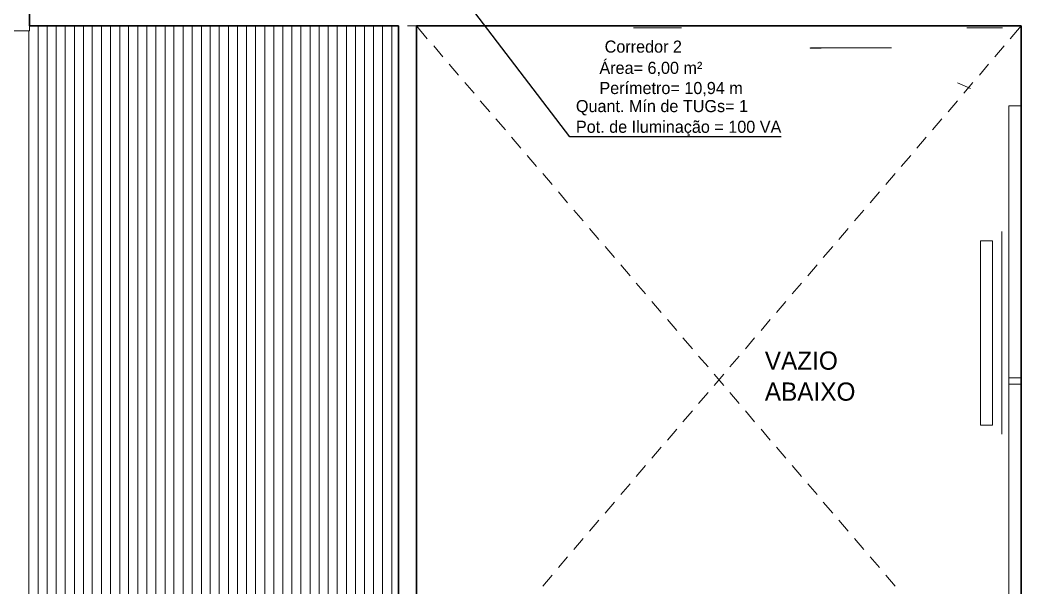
# Model space of a CAD drawing. Header units: millimetres. Extents: x -3501 to 2443, y -1417 to 2787.
# Drawn here: x -455 to 378, y -30 to 439 of the extents above; entities that cross this region are included whole.
import ezdxf

# ---------------------------------------------------------------- set-up
doc = ezdxf.new("R2010")
doc.units = ezdxf.units.MM
doc.layers.add('PDF_Geometry', color=7, linetype='Continuous')
doc.layers.add('Texto', color=7, linetype='Continuous')
doc.layers.add('TXT e CIRCUITOS', color=7, linetype='Continuous', lineweight=30)
doc.styles.add('PDF Bahnschrift', font='bahnschrift.ttf')

msp = doc.modelspace()

# ---------------------------------------------------------------- linework, layer by layer
at = {"layer": 'PDF_Geometry', "lineweight": 35}
msp.add_lwpolyline([(-512.1, 903.93), (-512.1, 844.04), (-512.1, 829.01), (-447.12, 829.01), (-447.12, 448.91), (-447.12, 434.09), (-142.15, 434.09), (-142.15, -165.91), (-127.12, -165.91), (37.96, -165.91), (37.96, -150.88), (-127.12, -150.88), (-127.12, 434.09), (372.77, 434.09), (372.77, -150.88), (332.77, -150.88), (317.96, -150.88), (317.96, -202.95), (317.96, -215.86), (374.89, -215.86), (387.8, -215.86), (387.8, -165.91), (387.8, -70.88)], dxfattribs=at)
at = {"layer": 'PDF_Geometry', "lineweight": 18}
msp.add_lwpolyline([(-94.11, -193.84), (-851.57, -193.84), (-851.57, 430.07), (-447.12, 430.07), (-861.94, 430.07), (-861.94, 451.02), (-861.94, 449.96), (-861.94, 448.91), (-868.5, 448.91), (-870.61, 448.91), (-871.46, 448.91), (-872.52, 448.91), (-851.57, 448.91), (-851.57, -197.87), (-872.52, -197.87), (-871.46, -197.87), (-870.61, -197.87), (-868.5, -197.87), (-868.5, -212.89), (-868.5, -213.95), (-868.5, -215.01), (-868.5, -193.84)], close=True, dxfattribs=at)
for points in [[(-173.68, 434.09), (-447.12, 434.09), (-447.12, 431.98), (-447.12, 430.92), (-447.12, 430.07), (-447.12, 451.02), (-861.94, 451.02), (-447.12, 451.02)], [(-142.15, -165.91), (-142.15, 434.09)], [(-127.12, 434.09), (-118.23, 423.51)], [(22.93, 434.09), (-41.62, 434.09), (22.93, 434.09)], [(363.88, 423.51), (372.77, 434.09)], [(-112.94, 417.58), (-105.32, 408.48)], [(350.97, 408.48), (358.8, 417.58)], [(-100.24, 402.56), (-92.41, 393.46)], [(338.27, 393.46), (345.89, 402.56)], [(-87.33, 387.32), (-79.5, 378.43)], [(325.36, 378.43), (332.98, 387.32)], [(-74.42, 372.29), (-66.59, 363.19)], [(312.45, 363.19), (320.07, 372.29)], [(-61.51, 357.27), (-53.68, 348.17)], [(299.54, 348.17), (307.16, 357.27)], [(-48.6, 342.24), (-40.77, 333.14)], [(286.63, 333.14), (294.25, 342.24)], [(-35.69, 327), (-27.86, 317.9)], [(273.72, 317.9), (281.56, 327)], [(-22.78, 311.98), (-14.95, 302.87)], [(260.81, 302.87), (268.65, 311.98)], [(-9.87, 296.95), (-2.25, 287.85)], [(247.9, 287.85), (255.74, 296.95)], [(3.04, 281.71), (10.66, 272.82)], [(234.99, 272.82), (242.83, 281.71)], [(15.95, 266.68), (23.57, 257.58)], [(222.08, 257.58), (229.92, 266.68)], [(28.86, 251.66), (36.48, 242.56)], [(209.17, 242.56), (217.01, 251.66)], [(41.77, 236.63), (49.39, 227.53)], [(196.48, 227.53), (204.1, 236.63)], [(54.47, 221.39), (62.3, 212.5)], [(183.57, 212.5), (191.18, 221.39)], [(67.38, 206.37), (75.21, 197.27)], [(170.66, 197.27), (178.27, 206.37)], [(80.29, 191.34), (88.12, 182.24)], [(157.75, 182.24), (165.36, 191.34)], [(93.2, 176.31), (101.03, 167.21)], [(144.84, 167.21), (152.45, 176.31)], [(106.11, 161.08), (113.94, 152.19)], [(131.93, 152.19), (139.54, 161.08)], [(119.02, 146.05), (126.85, 136.95)], [(119.02, 136.95), (126.85, 146.05)], [(106.11, 121.92), (113.94, 131.02)], [(131.93, 131.02), (139.54, 121.92)], [(93.2, 106.9), (101.03, 115.78)], [(144.84, 115.78), (152.45, 106.9)], [(80.29, 91.66), (88.12, 100.76)], [(157.75, 100.76), (165.36, 91.66)], [(67.38, 76.63), (75.21, 85.73)], [(170.66, 85.73), (178.27, 76.63)], [(54.47, 61.61), (62.3, 70.71)], [(183.57, 70.71), (191.18, 61.61)], [(41.77, 46.58), (49.39, 55.47)], [(196.48, 55.47), (204.1, 46.58)], [(28.86, 31.34), (36.48, 40.44)], [(209.17, 40.44), (217.01, 31.34)], [(15.95, 16.31), (23.57, 25.41)], [(222.08, 25.41), (229.92, 16.31)], [(3.04, 1.29), (10.66, 10.39)], [(234.99, 10.39), (242.83, 1.29)], [(-9.87, -13.74), (-2.25, -4.85)], [(247.9, -4.85), (255.74, -13.74)], [(-22.78, -28.98), (-14.95, -19.88)], [(260.81, -19.88), (268.65, -28.98)]]:
    msp.add_lwpolyline(points, dxfattribs=at)
at = {"layer": 'PDF_Geometry', "color": 8, "lineweight": 18, "true_color": 0x787878}
for points in [[(-440.14, 434.09), (-440.14, -193.84)], [(-432.73, 434.09), (-432.73, -193.84)], [(-425.11, 434.09), (-425.11, -193.84)], [(-417.7, 434.09), (-417.7, -193.84)], [(-410.08, 434.09), (-410.08, -193.84)], [(-402.68, 434.09), (-402.68, -193.84)], [(-395.27, 434.09), (-395.27, -193.84)], [(-387.65, 434.09), (-387.65, -193.84)], [(-380.24, 434.09), (-380.24, -193.84)], [(-372.62, 434.09), (-372.62, -193.84)], [(-365.22, 434.09), (-365.22, -193.84)], [(-357.6, 434.09), (-357.6, -193.84)], [(-350.19, 434.09), (-350.19, -193.84)], [(-342.78, 434.09), (-342.78, -193.84)], [(-335.16, 434.09), (-335.16, -193.84)], [(-327.76, 434.09), (-327.76, -193.84)], [(-320.14, 434.09), (-320.14, -193.84)], [(-312.73, 434.09), (-312.73, -193.84)], [(-305.11, 434.09), (-305.11, -193.84)], [(-297.7, 434.09), (-297.7, -193.84)], [(-290.3, 434.09), (-290.3, -193.84)], [(-282.68, 434.09), (-282.68, -193.84)], [(-275.27, 434.09), (-275.27, -193.84)], [(-267.65, 434.09), (-267.65, -193.84)], [(-260.24, 434.09), (-260.24, -193.84)], [(-252.62, 434.09), (-252.62, -193.84)], [(-245.22, 434.09), (-245.22, -193.84)], [(-237.81, 434.09), (-237.81, -193.84)], [(-230.19, 434.09), (-230.19, -193.84)], [(-222.78, 434.09), (-222.78, -193.84)], [(-215.16, 434.09), (-215.16, -193.84)], [(-207.76, 434.09), (-207.76, -193.84)], [(-200.14, 434.09), (-200.14, -193.84)], [(-192.73, 434.09), (-192.73, -193.84)], [(-185.11, 434.09), (-185.11, -193.84)], [(-177.7, 434.09), (-177.7, -193.84)], [(-170.3, 434.09), (-170.3, -193.84)], [(-162.68, 434.09), (-162.68, -193.84)], [(-155.27, 434.09), (-155.27, -193.84)], [(-147.65, 434.09), (-147.65, -193.84)], [(-447.76, 430.07), (-447.76, -193.84)]]:
    msp.add_lwpolyline(points, close=True, dxfattribs=at)
at = {"layer": 'PDF_Geometry', "color": 253, "lineweight": 18, "true_color": 0xaaaaaa}
for points in [[(22.93, 434.09), (-134.53, 434.09)], [(199.44, 415.68), (199.44, 416.1), (199.44, 415.68), (199.44, 416.1), (199.23, 416.1), (199.44, 416.1), (199.23, 416.1), (199.02, 416.1), (198.8, 416.1), (198.59, 416.1), (198.59, 415.68), (198.38, 415.68), (198.59, 415.68), (199.02, 415.68), (199.23, 415.68), (199.44, 415.68), (199.23, 415.68), (199.02, 415.68), (198.8, 415.68), (199.02, 415.68), (199.23, 415.68), (199.44, 415.68), (199.23, 415.68), (199.02, 415.68), (198.8, 415.68), (198.59, 415.68), (198.38, 415.68), (198.59, 415.68), (198.8, 415.68), (199.23, 415.68), (199.02, 415.68), (198.8, 415.68), (198.8, 416.1)], [(199.02, 416.1), (199.02, 415.68)], [(199.23, 416.1), (199.23, 415.68)], [(199.44, 416.1), (199.65, 416.1), (200.07, 416.1), (200.5, 416.1)], [(199.65, 416.1), (199.65, 415.68)], [(200.07, 416.1), (200.07, 415.68)], [(200.5, 415.68), (200.5, 416.1), (200.92, 416.1), (201.13, 416.1), (201.13, 415.68), (201.13, 416.1), (201.56, 416.1), (201.77, 416.1), (201.98, 416.1), (202.4, 416.1), (202.4, 415.68), (202.4, 416.1), (202.61, 416.1)], [(200.92, 416.1), (200.92, 415.68)], [(201.56, 416.1), (201.56, 415.68)], [(201.77, 416.1), (201.77, 415.68)], [(201.98, 416.1), (201.98, 415.68)], [(202.61, 415.68), (202.61, 416.1), (202.61, 415.68), (202.61, 416.1), (202.83, 416.1), (203.04, 416.1), (203.46, 416.1), (203.46, 415.68), (203.46, 416.1), (203.46, 415.68), (203.46, 416.1), (203.67, 416.1), (203.67, 415.68)], [(202.83, 416.1), (202.83, 415.68)], [(203.04, 416.1), (203.04, 415.68)], [(203.88, 415.68), (204.1, 415.68), (204.31, 415.68), (204.52, 415.68), (204.73, 415.68), (204.52, 415.68), (204.31, 415.68), (204.1, 415.68), (203.67, 415.68), (203.67, 416.1), (204.1, 416.1), (204.31, 416.1), (204.52, 416.1), (204.73, 416.1), (204.73, 415.68), (204.73, 416.1), (204.94, 416.1), (205.36, 416.1), (205.79, 416.1), (206, 416.1), (206, 415.68), (206, 416.1)], [(204.31, 416.1), (204.31, 415.68)], [(205.36, 416.1), (205.36, 415.68)], [(206.21, 415.68), (206.21, 416.1), (206.42, 416.1), (206.42, 415.68), (206.42, 416.1), (206.63, 416.1), (206.85, 416.1), (207.27, 416.1), (207.48, 416.1), (207.48, 415.68), (207.48, 416.1), (207.48, 415.68)], [(206.63, 416.1), (206.63, 415.68)], [(206.85, 415.68), (206.85, 416.1)], [(207.27, 416.1), (207.27, 415.68)], [(207.48, 416.1), (265.68, 416.1)], [(362.61, 368.06), (372.77, 368.06), (362.61, 368.06)], [(372.77, 138.01), (372.77, 368.06), (372.77, 138.01), (362.61, 138.01)], [(362.61, 368.06), (362.61, 138.01), (362.61, 368.06)], [(362.61, 143.09), (372.77, 143.09), (372.77, -86.97), (372.77, 143.09)], [(362.61, 143.09), (362.61, -86.97), (362.61, 143.09)]]:
    msp.add_lwpolyline(points, dxfattribs=at)
for points in [[(91.93, 432.61), (52.35, 432.61)], [(357.32, 432.61), (327.9, 432.61)], [(198.38, 415.68), (198.38, 416.1)], [(200.5, 415.68), (200.07, 415.68), (199.65, 415.68), (199.86, 415.68), (200.29, 415.68), (200.5, 415.68), (200.92, 415.68)], [(201.13, 415.68), (201.34, 415.68), (201.56, 415.68), (201.98, 415.68), (202.19, 415.68), (202.4, 415.68), (201.98, 415.68), (201.77, 415.68), (201.56, 415.68)], [(202.61, 415.68), (203.04, 415.68), (203.25, 415.68), (203.46, 415.68), (203.04, 415.68), (202.83, 415.68), (203.04, 415.68), (203.25, 415.68), (203.46, 415.68), (203.04, 415.68), (202.83, 415.68), (202.61, 415.68), (203.04, 415.68), (203.25, 415.68), (203.04, 415.68), (202.83, 415.68)], [(204.1, 415.68), (204.1, 416.1)], [(204.1, 415.68), (204.1, 416.1)], [(204.52, 415.68), (204.52, 416.1)], [(204.52, 415.68), (204.52, 416.1)], [(204.94, 415.68), (204.94, 416.1)], [(204.94, 415.68), (205.36, 415.68), (205.79, 415.68), (206, 415.68), (205.79, 415.68), (205.36, 415.68)], [(205.79, 415.68), (205.79, 416.1)], [(206.85, 415.68), (207.27, 415.68), (207.06, 415.68), (206.85, 415.68), (206.63, 415.68), (206.85, 415.68), (207.06, 415.68), (207.27, 415.68), (207.48, 415.68), (207.27, 415.68), (206.85, 415.68), (206.63, 415.68), (206.42, 415.68), (206.21, 415.68), (206.42, 415.68), (206.63, 415.68), (206.85, 415.68), (207.27, 415.68), (207.48, 415.68)], [(372.77, 366.58), (372.77, 367.21)], [(362.61, 361.29), (362.61, 360.44)], [(372.77, 360.65), (372.77, 361.29)], [(362.61, 355.15), (362.61, 354.52)], [(372.77, 354.73), (372.77, 355.36)], [(362.61, 349.22), (362.61, 348.59)], [(362.61, 343.3), (362.61, 342.66)], [(372.77, 348.59), (372.77, 349.44)], [(372.77, 342.66), (372.77, 343.51)], [(362.61, 337.37), (362.61, 336.53)], [(372.77, 336.74), (372.77, 337.58)], [(362.61, 331.45), (362.61, 330.6)], [(362.61, 325.31), (362.61, 324.67)], [(372.77, 330.81), (372.77, 331.45)], [(372.77, 324.89), (372.77, 325.52)], [(362.61, 319.38), (362.61, 318.75)], [(372.77, 318.75), (372.77, 319.59)], [(362.61, 313.46), (362.61, 312.82)], [(372.77, 312.82), (372.77, 313.67)], [(362.61, 307.53), (362.61, 306.68)], [(362.61, 301.61), (362.61, 300.76)], [(372.77, 306.9), (372.77, 307.74)], [(372.77, 300.97), (372.77, 301.61)], [(362.61, 295.68), (362.61, 294.83)], [(372.77, 295.04), (372.77, 295.68)], [(362.61, 289.54), (362.61, 288.91)], [(362.61, 283.62), (362.61, 282.98)], [(372.77, 289.12), (372.77, 289.75)], [(372.77, 282.98), (372.77, 283.83)], [(362.61, 277.69), (362.61, 276.84)], [(372.77, 277.05), (372.77, 277.9)], [(362.61, 271.76), (362.61, 270.92)], [(372.77, 271.13), (372.77, 271.76)], [(362.61, 265.84), (362.61, 264.99)], [(362.61, 259.7), (362.61, 259.07)], [(372.77, 265.2), (372.77, 265.84)], [(372.77, 259.28), (372.77, 259.91)], [(362.61, 253.77), (362.61, 253.14)], [(372.77, 251.87), (372.77, 252.72)], [(362.61, 246.58), (362.61, 245.73)], [(372.77, 245.94), (372.77, 246.79)], [(362.61, 240.65), (362.61, 239.81)], [(362.61, 234.73), (362.61, 233.88)], [(372.77, 240.02), (372.77, 240.65)], [(372.77, 234.09), (372.77, 234.73)], [(362.61, 228.59), (362.61, 227.95)], [(372.77, 228.17), (372.77, 228.8)], [(362.61, 222.66), (362.61, 222.03)], [(362.61, 216.74), (362.61, 216.1)], [(372.77, 222.03), (372.77, 222.87)], [(372.77, 216.1), (372.77, 216.95)], [(362.61, 210.81), (362.61, 209.96)], [(372.77, 210.18), (372.77, 211.02)], [(362.61, 204.89), (362.61, 204.04)], [(372.77, 204.25), (372.77, 204.89)], [(362.61, 198.75), (362.61, 198.11)], [(362.61, 192.82), (362.61, 192.19)], [(372.77, 198.32), (372.77, 198.96)], [(372.77, 192.19), (372.77, 193.03)], [(362.61, 186.9), (362.61, 186.26)], [(372.77, 186.26), (372.77, 187.11)], [(362.61, 180.97), (362.61, 180.12)], [(362.61, 175.04), (362.61, 174.2)], [(372.77, 180.34), (372.77, 181.18)], [(372.77, 174.41), (372.77, 175.04)], [(362.61, 169.12), (362.61, 168.27)], [(372.77, 168.48), (372.77, 169.12)], [(362.61, 162.98), (362.61, 162.35)], [(372.77, 162.56), (372.77, 163.19)], [(362.61, 157.05), (362.61, 156.42)], [(362.61, 151.13), (362.61, 150.49)], [(372.77, 156.42), (372.77, 157.27)], [(372.77, 150.49), (372.77, 151.34)], [(362.61, 145.2), (362.61, 144.36)], [(372.77, 144.57), (372.77, 145.2)], [(372.77, 141.61), (372.77, 142.24)], [(362.61, 139.28), (362.61, 138.43)], [(362.61, 136.31), (362.61, 135.47)], [(372.77, 135.68), (372.77, 136.31)], [(362.61, 130.18), (362.61, 129.54)], [(372.77, 129.75), (372.77, 130.39)], [(362.61, 124.25), (362.61, 123.62)], [(362.61, 118.32), (362.61, 117.48)], [(372.77, 123.62), (372.77, 124.46)], [(372.77, 117.69), (372.77, 118.54)], [(362.61, 112.4), (362.61, 111.55)], [(372.77, 111.76), (372.77, 112.4)], [(362.61, 106.47), (362.61, 105.63)], [(362.61, 100.34), (362.61, 99.7)], [(372.77, 105.84), (372.77, 106.47)], [(372.77, 99.91), (372.77, 100.55)], [(362.61, 94.41), (362.61, 93.77)], [(372.77, 93.77), (372.77, 94.62)], [(362.61, 88.48), (362.61, 87.85)], [(372.77, 87.85), (372.77, 88.69)], [(362.61, 82.56), (362.61, 81.71)], [(362.61, 76.63), (362.61, 75.78)], [(372.77, 81.92), (372.77, 82.77)], [(372.77, 76), (372.77, 76.63)], [(362.61, 70.71), (362.61, 69.86)], [(372.77, 70.07), (372.77, 70.71)], [(362.61, 64.57), (362.61, 63.93)], [(362.61, 58.64), (362.61, 58.01)], [(372.77, 63.93), (372.77, 64.78)], [(372.77, 58.01), (372.77, 58.85)], [(362.61, 52.72), (362.61, 51.87)], [(372.77, 52.08), (372.77, 52.93)], [(362.61, 46.79), (362.61, 45.94)], [(372.77, 46.16), (372.77, 46.79)], [(362.61, 40.86), (362.61, 40.02)], [(362.61, 34.73), (362.61, 34.09)], [(372.77, 40.23), (372.77, 40.86)], [(372.77, 34.3), (372.77, 34.94)], [(362.61, 28.8), (362.61, 28.17)], [(372.77, 26.9), (372.77, 27.74)], [(362.61, 21.61), (362.61, 20.76)], [(372.77, 20.97), (372.77, 21.82)], [(362.61, 15.68), (362.61, 14.83)], [(362.61, 9.75), (362.61, 8.91)], [(372.77, 15.04), (372.77, 15.68)], [(372.77, 9.12), (372.77, 9.75)], [(362.61, 3.62), (362.61, 2.98)], [(372.77, 3.19), (372.77, 3.83)], [(362.61, -2.31), (362.61, -2.95)], [(362.61, -8.24), (362.61, -9.08)], [(372.77, -2.95), (372.77, -2.1)], [(372.77, -8.87), (372.77, -8.02)], [(362.61, -14.16), (362.61, -15.01)], [(372.77, -14.8), (372.77, -14.16)], [(362.61, -20.09), (362.61, -20.93)], [(372.77, -20.72), (372.77, -20.09)], [(362.61, -26.23), (362.61, -26.86)], [(372.77, -26.65), (372.77, -26.01)]]:
    msp.add_lwpolyline(points, close=True, dxfattribs=at)
at = {"layer": 'PDF_Geometry', "color": 253, "lineweight": 9, "true_color": 0xaaaaaa}
for points in [[(331.08, 382.24), (320.07, 386.9)], [(331.08, 382.24), (320.07, 386.9)], [(320.07, 386.9), (331.08, 382.24), (320.07, 386.9)], [(339.12, 104.14), (339.12, 180.34), (339.12, 256.53)], [(349.28, 256.53), (339.12, 256.53)], [(349.28, 180.34), (349.28, 256.53)], [(349.28, 104.14), (349.28, 180.34)], [(349.28, 104.14), (339.12, 104.14)]]:
    msp.add_lwpolyline(points, dxfattribs=at)
msp.add_lwpolyline([(356.9, 96.53), (356.9, 264.14)], close=True, dxfattribs=at)
at = {"layer": 'TXT e CIRCUITOS'}
for p, q in [((-0.37, 342.41), (-87.02, 455.96)), ((174.46, 342.41), (-0.37, 342.41))]:
    msp.add_line(p, q, dxfattribs=at)

# ---------------------------------------------------------------- texts
at = {"layer": 'Texto', "attachment_point": 4, "style": 'PDF Bahnschrift'}
for s, insert, char_height in [('Corredor 2', (28.41, 416.92), 10), ('Área= 6,00 m²\\PPerímetro= 10,94 m', (24.08, 390.15), 10), ('Pot. de Iluminação = 100 VA', (4.66, 349.17), 10), ('VAZIO', (160.86, 157.28), 15.048), ('ABAIXO', (160.86, 131.67), 15.048)]:
    msp.add_mtext(s, dxfattribs=dict(at, insert=insert, char_height=char_height))
at = {"layer": 'Texto', "insert": (4.66, 366.44), "char_height": 10, "width": 163.5666, "attachment_point": 4, "style": 'PDF Bahnschrift'}
msp.add_mtext('Quant. Mín de TUGs= 1 ', dxfattribs=at)

doc.saveas('drawing.dxf')
